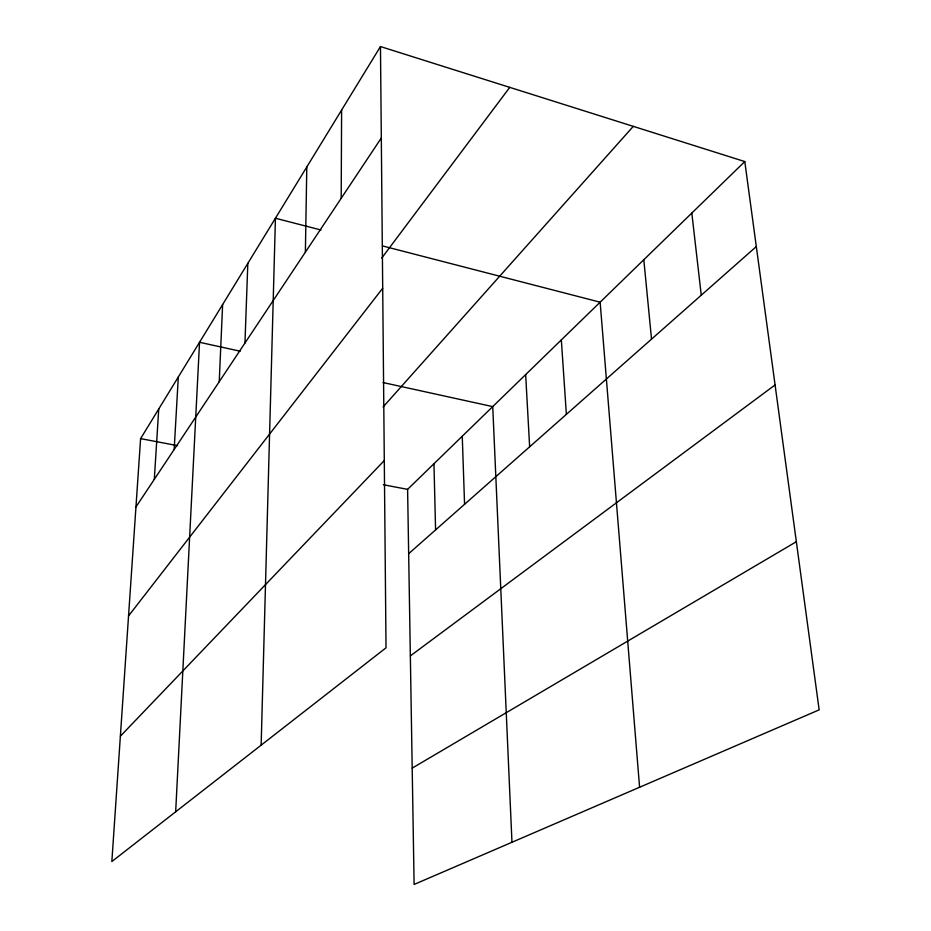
<?xml version="1.0" encoding="UTF-8"?>
<svg xmlns="http://www.w3.org/2000/svg" width="931" height="931" viewBox="0 0 931 931"><rect width="100%" height="100%" fill="white"/><g stroke="black" fill="none" stroke-linecap="round" stroke-linejoin="round"><path stroke-width="1.4" d="M341.2 198.315L341.607 110.056M305.38 252.173L306.799 166.963M261.146 745.161L275.436 218.238L320.974 230.004M244.958 343.039L247.821 263.38M219.239 381.71L222.625 304.565M175.668 811.797L199.537 342.294L240.175 351.208M174.167 449.487L178.31 376.997M154.313 479.349L158.736 409.012M380.465 46.55L140.604 438.629L111.848 861.547L386.028 647.813L380.465 46.55L744.788 161.563L819.152 709.853L414.109 884.45L407.603 489.357L744.788 161.563M135.961 506.941L381.303 137.997M381.757 258.062L509.757 87.363M128.548 615.915L382.699 288.238M383.095 406.975L633.289 126.36M120.378 736.2L384.294 460.542M408.662 553.689L756.321 246.564M410.35 655.901L775.081 384.934M412.2 768.133L796.342 541.714M140.604 438.629L177.53 445.646M383.351 484.748L407.603 489.357M383.083 382.56L492.732 406.614L511.969 842.264M382.49 245.912L600.134 302.191L639.585 787.254M691.814 213.071L701.264 295.197M643.81 259.726L651.525 339.128M561.335 339.908L566.374 414.365M525.654 374.599L529.646 446.81M462.253 436.243L464.569 504.299M433.951 463.754L435.592 529.89"/></g></svg>
